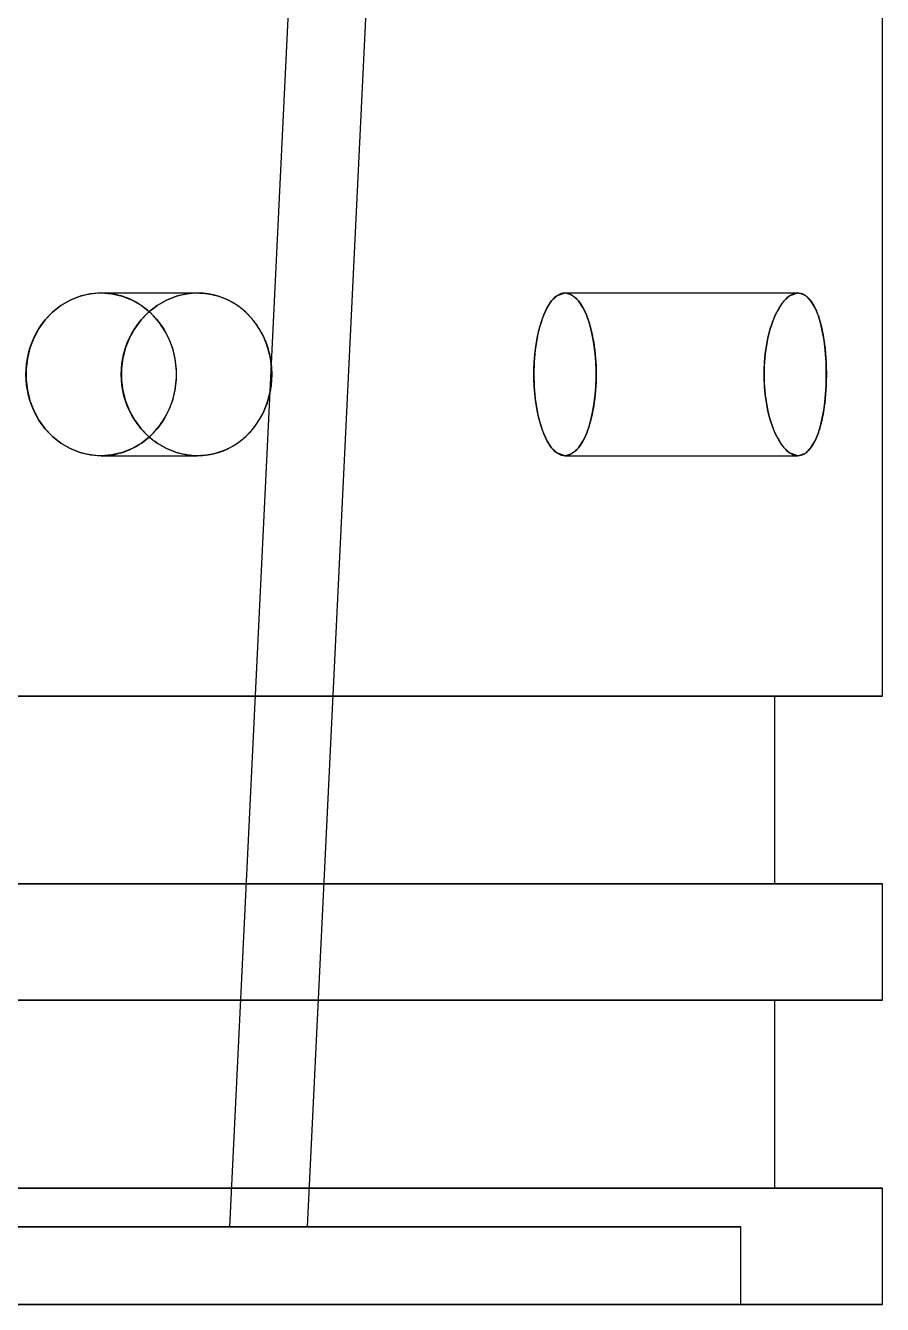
# Model space of a CAD drawing. Header units: millimetres. Extents: x 0 to 278, y -49 to 180.
# Drawn here: x 128.26 to 150.35, y 0 to 33 of the extents above; entities that cross this region are included whole.
import ezdxf

# ---------------------------------------------------------------- set-up
doc = ezdxf.new("R2010")
doc.units = ezdxf.units.MM
doc.layers.add('SIDE_HIDDEN', color=8, linetype='CONTINUOUS')
doc.layers.add('SIDE_VISIBLE', color=7, linetype='Continuous')

msp = doc.modelspace()

# ---------------------------------------------------------------- linework, layer by layer
at = {"layer": 'SIDE_HIDDEN'}
for points in [[(136.116, 56), (133.514, 2)], [(138.119, 56), (135.517, 2)], [(128.267, 24), (128.271, 24.138), (128.284, 24.275), (128.305, 24.412), (128.334, 24.547), (128.372, 24.679), (128.417, 24.81), (128.471, 24.937), (128.533, 25.06), (128.602, 25.179), (128.679, 25.294), (128.764, 25.403), (128.855, 25.506), (128.954, 25.603), (129.059, 25.692), (129.17, 25.774), (129.286, 25.848), (129.408, 25.913), (129.534, 25.969), (129.664, 26.016), (129.797, 26.052), (129.932, 26.079), (130.069, 26.095), (130.207, 26.1)], [(130.207, 26.1), (129.932, 26.079), (129.664, 26.016), (129.408, 25.913), (129.17, 25.774), (128.954, 25.603), (128.764, 25.403), (128.602, 25.179), (128.471, 24.937), (128.372, 24.679), (128.305, 24.412), (128.271, 24.138), (128.271, 23.862), (128.305, 23.588), (128.372, 23.321), (128.471, 23.063), (128.602, 22.821), (128.764, 22.597), (128.954, 22.397), (129.17, 22.226), (129.408, 22.087), (129.664, 21.984), (129.932, 21.921), (130.207, 21.9)], [(131.445, 25.617), (131.4, 25.656), (131.355, 25.693), (131.308, 25.729), (131.26, 25.764), (131.211, 25.797), (131.161, 25.829), (131.11, 25.859), (131.059, 25.887), (131.006, 25.914), (130.952, 25.939), (130.898, 25.962), (130.843, 25.984), (130.788, 26.004), (130.731, 26.022), (130.674, 26.038), (130.617, 26.053), (130.559, 26.065), (130.501, 26.076), (130.443, 26.084), (130.384, 26.091), (130.325, 26.096), (130.266, 26.099), (130.207, 26.1)], [(130.207, 26.1), (130.482, 26.079), (130.751, 26.016), (131.007, 25.913), (131.245, 25.774), (131.461, 25.603), (131.651, 25.403), (131.813, 25.179), (131.944, 24.937), (132.043, 24.679), (132.11, 24.412), (132.143, 24.138), (132.143, 23.862), (132.11, 23.588), (132.043, 23.321), (131.944, 23.063), (131.813, 22.821), (131.651, 22.597), (131.461, 22.397), (131.245, 22.226), (131.007, 22.087), (130.751, 21.984), (130.482, 21.921), (130.207, 21.9)], [(130.207, 26.1), (132.695, 26.1)], [(130.207, 26.1), (132.695, 26.1)], [(130.725, 24), (130.729, 24.139), (130.743, 24.277), (130.764, 24.414), (130.795, 24.55), (130.834, 24.683), (130.881, 24.813), (130.936, 24.941), (131, 25.064), (131.072, 25.183), (131.151, 25.297), (131.237, 25.406), (131.331, 25.508), (131.431, 25.604), (131.537, 25.694), (131.65, 25.775), (131.767, 25.848), (131.89, 25.913), (132.017, 25.969), (132.148, 26.016), (132.282, 26.052), (132.418, 26.079), (132.556, 26.095), (132.695, 26.1)], [(132.978, 26.077), (132.98, 26.077), (132.982, 26.077), (132.984, 26.076), (132.985, 26.076), (132.987, 26.076), (132.989, 26.076), (132.991, 26.075), (132.993, 26.075), (132.994, 26.075), (132.996, 26.074), (132.998, 26.074), (133, 26.074), (133.002, 26.073), (133.004, 26.073), (133.005, 26.073), (133.007, 26.072), (133.009, 26.072), (133.011, 26.072), (133.013, 26.071), (133.014, 26.071), (133.016, 26.071), (133.018, 26.07), (133.02, 26.07)], [(142.168, 26.1), (142.065, 26.083), (141.972, 26.037), (141.891, 25.972), (141.821, 25.895), (141.76, 25.81), (141.707, 25.721), (141.66, 25.628), (141.618, 25.532), (141.581, 25.435), (141.548, 25.336), (141.518, 25.237), (141.492, 25.136), (141.468, 25.034), (141.448, 24.932), (141.43, 24.83), (141.414, 24.727), (141.4, 24.624), (141.389, 24.52), (141.38, 24.416), (141.373, 24.312), (141.368, 24.208), (141.365, 24.104), (141.364, 24)], [(142.168, 21.9), (141.972, 21.963), (141.821, 22.105), (141.707, 22.279), (141.618, 22.468), (141.548, 22.663), (141.492, 22.864), (141.448, 23.068), (141.414, 23.273), (141.389, 23.48), (141.373, 23.688), (141.365, 23.896), (141.365, 24.104), (141.373, 24.312), (141.389, 24.52), (141.414, 24.727), (141.448, 24.932), (141.492, 25.136), (141.548, 25.336), (141.618, 25.532), (141.707, 25.721), (141.821, 25.895), (141.972, 26.037), (142.168, 26.1)], [(142.168, 21.9), (142.363, 21.963), (142.514, 22.105), (142.628, 22.279), (142.717, 22.468), (142.788, 22.663), (142.844, 22.864), (142.888, 23.068), (142.922, 23.273), (142.946, 23.48), (142.962, 23.688), (142.97, 23.896), (142.97, 24.104), (142.962, 24.312), (142.946, 24.52), (142.922, 24.727), (142.888, 24.932), (142.844, 25.136), (142.788, 25.336), (142.717, 25.532), (142.628, 25.721), (142.514, 25.895), (142.363, 26.037), (142.168, 26.1)], [(142.168, 26.1), (142.27, 26.083), (142.363, 26.037), (142.444, 25.972), (142.514, 25.895), (142.575, 25.81), (142.628, 25.721), (142.675, 25.628), (142.717, 25.532), (142.754, 25.435), (142.788, 25.336), (142.817, 25.237), (142.844, 25.136), (142.867, 25.034), (142.888, 24.932), (142.906, 24.83), (142.922, 24.727), (142.935, 24.624), (142.946, 24.52), (142.955, 24.416), (142.962, 24.312), (142.967, 24.208), (142.97, 24.104), (142.971, 24)], [(142.168, 26.1), (148.173, 26.1)], [(142.168, 26.1), (148.173, 26.1)], [(148.173, 21.9), (147.974, 21.962), (147.817, 22.101), (147.693, 22.272), (147.595, 22.458), (147.514, 22.653), (147.45, 22.854), (147.398, 23.058), (147.358, 23.265), (147.328, 23.474), (147.309, 23.684), (147.299, 23.895), (147.299, 24.105), (147.309, 24.316), (147.328, 24.526), (147.358, 24.735), (147.398, 24.942), (147.45, 25.146), (147.514, 25.347), (147.595, 25.542), (147.693, 25.728), (147.817, 25.899), (147.974, 26.038), (148.173, 26.1)], [(148.198, 26.099), (148.204, 26.098), (148.209, 26.098), (148.214, 26.097), (148.219, 26.097), (148.224, 26.096), (148.229, 26.095), (148.234, 26.094), (148.239, 26.093), (148.244, 26.092), (148.249, 26.09), (148.254, 26.089), (148.259, 26.088), (148.264, 26.086), (148.269, 26.085), (148.274, 26.083), (148.279, 26.081), (148.284, 26.08), (148.288, 26.078), (148.293, 26.076), (148.298, 26.074), (148.303, 26.072), (148.307, 26.07), (148.312, 26.067)], [(133.337, 25.98), (133.35, 25.975), (133.362, 25.971), (133.374, 25.966), (133.386, 25.961), (133.398, 25.955), (133.41, 25.95), (133.422, 25.945), (133.434, 25.94), (133.446, 25.934), (133.458, 25.929), (133.47, 25.923), (133.482, 25.917), (133.493, 25.911), (133.505, 25.905), (133.517, 25.899), (133.528, 25.893), (133.54, 25.887), (133.552, 25.881), (133.563, 25.875), (133.575, 25.868), (133.586, 25.862), (133.597, 25.855), (133.609, 25.849)], [(148.5, 25.903), (148.501, 25.902), (148.501, 25.902), (148.501, 25.901), (148.502, 25.901), (148.502, 25.9), (148.502, 25.9), (148.503, 25.899), (148.503, 25.899), (148.503, 25.898), (148.504, 25.898), (148.504, 25.898), (148.505, 25.897), (148.505, 25.897), (148.505, 25.896), (148.506, 25.896), (148.506, 25.895), (148.506, 25.895), (148.507, 25.894), (148.507, 25.894), (148.507, 25.893), (148.508, 25.893), (148.508, 25.892), (148.508, 25.892)], [(133.981, 25.56), (133.99, 25.551), (133.998, 25.542), (134.007, 25.533), (134.016, 25.523), (134.025, 25.514), (134.034, 25.505), (134.042, 25.496), (134.051, 25.486), (134.059, 25.477), (134.068, 25.467), (134.076, 25.458), (134.084, 25.448), (134.093, 25.438), (134.101, 25.429), (134.109, 25.419), (134.117, 25.409), (134.125, 25.399), (134.133, 25.389), (134.141, 25.379), (134.149, 25.369), (134.157, 25.359), (134.164, 25.349), (134.172, 25.339)], [(148.753, 25.327), (148.758, 25.308), (148.763, 25.29), (148.767, 25.271), (148.772, 25.253), (148.776, 25.234), (148.781, 25.216), (148.785, 25.197), (148.789, 25.179), (148.793, 25.16), (148.797, 25.142), (148.801, 25.123), (148.805, 25.104), (148.809, 25.086), (148.812, 25.067), (148.816, 25.048), (148.819, 25.03), (148.823, 25.011), (148.826, 24.992), (148.829, 24.974), (148.832, 24.955), (148.835, 24.936), (148.838, 24.917), (148.841, 24.899)], [(134.397, 24.96), (134.408, 24.936), (134.419, 24.912), (134.429, 24.887), (134.439, 24.863), (134.449, 24.838), (134.458, 24.813), (134.468, 24.788), (134.477, 24.763), (134.485, 24.738), (134.494, 24.713), (134.502, 24.687), (134.509, 24.662), (134.517, 24.636), (134.524, 24.611), (134.531, 24.585), (134.537, 24.559), (134.544, 24.533), (134.55, 24.507), (134.555, 24.481), (134.561, 24.455), (134.566, 24.429), (134.57, 24.403), (134.575, 24.377)], [(148.843, 24.884), (148.848, 24.854), (148.852, 24.824), (148.856, 24.794), (148.86, 24.764), (148.863, 24.734), (148.867, 24.704), (148.87, 24.674), (148.873, 24.645), (148.876, 24.615), (148.879, 24.585), (148.882, 24.555), (148.884, 24.525), (148.887, 24.495), (148.889, 24.465), (148.891, 24.434), (148.893, 24.404), (148.895, 24.374), (148.896, 24.344), (148.898, 24.314), (148.899, 24.284), (148.9, 24.254), (148.901, 24.224), (148.902, 24.194)], [(134.588, 24.284), (134.592, 24.249), (134.595, 24.215), (134.598, 24.18), (134.601, 24.146), (134.603, 24.111), (134.604, 24.077), (134.605, 24.042), (134.605, 24.007), (134.605, 23.973), (134.605, 23.938), (134.603, 23.904), (134.602, 23.869), (134.6, 23.835), (134.597, 23.8), (134.594, 23.766), (134.59, 23.731), (134.586, 23.697), (134.581, 23.663), (134.576, 23.628), (134.57, 23.594), (134.564, 23.56), (134.557, 23.526), (134.55, 23.492)], [(130.207, 21.9), (130.069, 21.905), (129.932, 21.921), (129.797, 21.948), (129.664, 21.984), (129.534, 22.031), (129.408, 22.087), (129.286, 22.152), (129.17, 22.226), (129.059, 22.308), (128.954, 22.397), (128.855, 22.494), (128.764, 22.597), (128.679, 22.706), (128.602, 22.821), (128.533, 22.94), (128.471, 23.063), (128.417, 23.19), (128.372, 23.321), (128.334, 23.453), (128.305, 23.588), (128.284, 23.725), (128.271, 23.862), (128.267, 24)], [(132.695, 21.9), (132.556, 21.905), (132.418, 21.921), (132.282, 21.948), (132.148, 21.984), (132.017, 22.031), (131.89, 22.087), (131.767, 22.152), (131.65, 22.225), (131.537, 22.306), (131.431, 22.396), (131.331, 22.492), (131.237, 22.594), (131.151, 22.703), (131.072, 22.817), (131, 22.936), (130.936, 23.059), (130.881, 23.187), (130.834, 23.317), (130.795, 23.45), (130.764, 23.586), (130.743, 23.723), (130.729, 23.861), (130.725, 24)], [(141.364, 24), (141.365, 23.896), (141.368, 23.792), (141.373, 23.688), (141.38, 23.584), (141.389, 23.48), (141.4, 23.376), (141.414, 23.273), (141.43, 23.17), (141.448, 23.068), (141.468, 22.966), (141.492, 22.864), (141.518, 22.763), (141.548, 22.663), (141.581, 22.565), (141.618, 22.468), (141.66, 22.372), (141.707, 22.279), (141.76, 22.19), (141.821, 22.105), (141.891, 22.028), (141.972, 21.963), (142.065, 21.917), (142.168, 21.9)], [(142.971, 24), (142.97, 23.896), (142.967, 23.792), (142.962, 23.688), (142.955, 23.584), (142.946, 23.48), (142.935, 23.376), (142.922, 23.273), (142.906, 23.17), (142.888, 23.068), (142.867, 22.966), (142.844, 22.864), (142.817, 22.763), (142.788, 22.663), (142.754, 22.565), (142.717, 22.468), (142.675, 22.372), (142.628, 22.279), (142.575, 22.19), (142.514, 22.105), (142.444, 22.028), (142.363, 21.963), (142.27, 21.917), (142.168, 21.9)], [(148.905, 24.032), (148.905, 24.031), (148.905, 24.03), (148.905, 24.028), (148.905, 24.027), (148.905, 24.025), (148.905, 24.024), (148.905, 24.023), (148.905, 24.021), (148.905, 24.02), (148.905, 24.018), (148.905, 24.017), (148.905, 24.016), (148.905, 24.014), (148.905, 24.013), (148.905, 24.011), (148.905, 24.01), (148.905, 24.008), (148.905, 24.007), (148.905, 24.006), (148.905, 24.004), (148.905, 24.003), (148.905, 24.001), (148.905, 24)], [(148.847, 23.141), (148.846, 23.137), (148.846, 23.133), (148.845, 23.13), (148.845, 23.126), (148.844, 23.123), (148.844, 23.119), (148.843, 23.115), (148.843, 23.112), (148.842, 23.108), (148.842, 23.104), (148.841, 23.101), (148.84, 23.097), (148.84, 23.094), (148.839, 23.09), (148.839, 23.086), (148.838, 23.083), (148.838, 23.079), (148.837, 23.075), (148.836, 23.072), (148.836, 23.068), (148.835, 23.065), (148.835, 23.061), (148.834, 23.057)], [(134.339, 22.923), (134.331, 22.909), (134.323, 22.895), (134.316, 22.881), (134.308, 22.868), (134.3, 22.854), (134.292, 22.84), (134.283, 22.827), (134.275, 22.813), (134.267, 22.8), (134.258, 22.786), (134.25, 22.773), (134.241, 22.76), (134.232, 22.746), (134.223, 22.733), (134.214, 22.72), (134.205, 22.707), (134.196, 22.694), (134.187, 22.681), (134.177, 22.668), (134.168, 22.656), (134.158, 22.643), (134.149, 22.631), (134.139, 22.618)], [(134.381, 23.006), (134.38, 23.003), (134.378, 23), (134.377, 22.998), (134.375, 22.995), (134.374, 22.992), (134.373, 22.989), (134.371, 22.986), (134.37, 22.983), (134.368, 22.981), (134.367, 22.978), (134.366, 22.975), (134.364, 22.972), (134.363, 22.969), (134.361, 22.966), (134.36, 22.964), (134.358, 22.961), (134.357, 22.958), (134.355, 22.955), (134.354, 22.952), (134.353, 22.95), (134.351, 22.947), (134.35, 22.944), (134.348, 22.941)], [(134.067, 22.532), (134.067, 22.532), (134.067, 22.532), (134.067, 22.532), (134.067, 22.532), (134.067, 22.532), (134.067, 22.532), (134.067, 22.532), (134.067, 22.532), (134.067, 22.532), (134.066, 22.531), (134.066, 22.531), (134.066, 22.531), (134.066, 22.531), (134.066, 22.531), (134.066, 22.531), (134.066, 22.531), (134.066, 22.531), (134.066, 22.531), (134.066, 22.531), (134.066, 22.53), (134.066, 22.53), (134.065, 22.53), (134.065, 22.53)], [(134.127, 22.603), (134.127, 22.603), (134.127, 22.603), (134.127, 22.603), (134.127, 22.603), (134.127, 22.603), (134.127, 22.603), (134.127, 22.603), (134.127, 22.603), (134.127, 22.603), (134.127, 22.603), (134.126, 22.603), (134.126, 22.602), (134.126, 22.602), (134.126, 22.602), (134.126, 22.602), (134.126, 22.602), (134.126, 22.602), (134.126, 22.602), (134.126, 22.602), (134.126, 22.602), (134.126, 22.602), (134.126, 22.602), (134.126, 22.602)], [(148.764, 22.715), (148.764, 22.715), (148.764, 22.714), (148.764, 22.714), (148.764, 22.714), (148.764, 22.714), (148.764, 22.714), (148.764, 22.714), (148.764, 22.714), (148.764, 22.714), (148.764, 22.714), (148.764, 22.714), (148.764, 22.714), (148.764, 22.714), (148.764, 22.713), (148.764, 22.713), (148.764, 22.713), (148.764, 22.713), (148.763, 22.713), (148.763, 22.713), (148.763, 22.713), (148.763, 22.713), (148.763, 22.713), (148.763, 22.713)], [(130.207, 21.9), (130.266, 21.901), (130.325, 21.904), (130.384, 21.909), (130.443, 21.916), (130.501, 21.924), (130.559, 21.935), (130.617, 21.947), (130.674, 21.962), (130.731, 21.978), (130.788, 21.996), (130.843, 22.016), (130.898, 22.038), (130.952, 22.061), (131.006, 22.086), (131.059, 22.113), (131.11, 22.141), (131.161, 22.171), (131.211, 22.203), (131.26, 22.236), (131.308, 22.271), (131.355, 22.307), (131.4, 22.344), (131.445, 22.383)], [(148.582, 22.224), (148.582, 22.224), (148.581, 22.224), (148.581, 22.224), (148.581, 22.224), (148.581, 22.224), (148.581, 22.223), (148.581, 22.223), (148.581, 22.223), (148.581, 22.223), (148.581, 22.223), (148.581, 22.223), (148.581, 22.223), (148.581, 22.223), (148.581, 22.223), (148.581, 22.223), (148.581, 22.222), (148.581, 22.222), (148.581, 22.222), (148.581, 22.222), (148.58, 22.222), (148.58, 22.222), (148.58, 22.222), (148.58, 22.222)], [(130.207, 21.9), (132.695, 21.9)], [(130.207, 21.9), (132.695, 21.9)], [(133.167, 21.964), (133.147, 21.958), (133.127, 21.953), (133.107, 21.948), (133.087, 21.944), (133.067, 21.939), (133.047, 21.935), (133.026, 21.931), (133.006, 21.927), (132.986, 21.924), (132.966, 21.921), (132.945, 21.918), (132.925, 21.915), (132.904, 21.912), (132.884, 21.91), (132.863, 21.908), (132.843, 21.906), (132.822, 21.905), (132.802, 21.903), (132.781, 21.902), (132.761, 21.901), (132.74, 21.901), (132.72, 21.9), (132.699, 21.9)], [(133.376, 22.035), (133.369, 22.032), (133.363, 22.03), (133.356, 22.027), (133.35, 22.025), (133.344, 22.022), (133.337, 22.02), (133.331, 22.017), (133.324, 22.015), (133.318, 22.012), (133.311, 22.01), (133.305, 22.008), (133.298, 22.005), (133.292, 22.003), (133.285, 22.001), (133.279, 21.998), (133.272, 21.996), (133.266, 21.994), (133.259, 21.992), (133.252, 21.989), (133.246, 21.987), (133.239, 21.985), (133.233, 21.983), (133.226, 21.981)], [(142.168, 21.9), (148.173, 21.9)], [(142.168, 21.9), (148.173, 21.9)], [(148.371, 21.968), (148.364, 21.963), (148.356, 21.958), (148.348, 21.953), (148.34, 21.948), (148.332, 21.943), (148.324, 21.939), (148.316, 21.935), (148.308, 21.931), (148.299, 21.927), (148.291, 21.923), (148.282, 21.92), (148.273, 21.917), (148.264, 21.914), (148.255, 21.911), (148.246, 21.909), (148.237, 21.907), (148.228, 21.905), (148.219, 21.904), (148.21, 21.902), (148.201, 21.901), (148.191, 21.901), (148.182, 21.9), (148.173, 21.9)], [(148.374, 21.97), (148.374, 21.97), (148.374, 21.97), (148.374, 21.97), (148.374, 21.97), (148.374, 21.97), (148.374, 21.97), (148.374, 21.97), (148.374, 21.97), (148.374, 21.97), (148.374, 21.97), (148.374, 21.97), (148.374, 21.97), (148.374, 21.97), (148.374, 21.97), (148.374, 21.97), (148.374, 21.97), (148.374, 21.97), (148.374, 21.97), (148.374, 21.97), (148.374, 21.97), (148.374, 21.97), (148.374, 21.97), (148.374, 21.97)], [(150.35, 15.7), (147.863, 15.7), (145.376, 15.7), (142.889, 15.7), (140.402, 15.7), (137.915, 15.7), (135.428, 15.7), (132.941, 15.7), (130.454, 15.7), (127.967, 15.7), (125.48, 15.7), (122.993, 15.7), (120.507, 15.7), (118.02, 15.7), (115.533, 15.7), (113.046, 15.7), (110.559, 15.7), (108.072, 15.7), (105.585, 15.7), (103.098, 15.7), (100.611, 15.7), (98.124, 15.7), (95.637, 15.7), (93.15, 15.7)], [(147.575, 15.7), (145.329, 15.7), (143.084, 15.7), (140.838, 15.7), (138.592, 15.7), (136.347, 15.7), (134.101, 15.7), (131.855, 15.7), (129.61, 15.7), (127.364, 15.7), (125.118, 15.7), (122.873, 15.7), (120.627, 15.7), (118.382, 15.7), (116.136, 15.7), (113.89, 15.7), (111.645, 15.7), (109.399, 15.7), (107.153, 15.7), (104.908, 15.7), (102.662, 15.7), (100.416, 15.7), (98.171, 15.7), (95.925, 15.7)], [(121.75, 15.7), (122.873, 15.7), (123.996, 15.7), (125.118, 15.7), (126.241, 15.7), (127.364, 15.7), (128.487, 15.7), (129.61, 15.7), (130.733, 15.7), (131.855, 15.7), (132.978, 15.7), (134.101, 15.7), (135.224, 15.7), (136.347, 15.7), (137.47, 15.7), (138.592, 15.7), (139.715, 15.7), (140.838, 15.7), (141.961, 15.7), (143.084, 15.7), (144.207, 15.7), (145.329, 15.7), (146.452, 15.7), (147.575, 15.7)], [(150.35, 10.85), (147.863, 10.85), (145.376, 10.85), (142.889, 10.85), (140.402, 10.85), (137.915, 10.85), (135.428, 10.85), (132.941, 10.85), (130.454, 10.85), (127.967, 10.85), (125.48, 10.85), (122.993, 10.85), (120.507, 10.85), (118.02, 10.85), (115.533, 10.85), (113.046, 10.85), (110.559, 10.85), (108.072, 10.85), (105.585, 10.85), (103.098, 10.85), (100.611, 10.85), (98.124, 10.85), (95.637, 10.85), (93.15, 10.85)], [(147.575, 10.85), (145.329, 10.85), (143.084, 10.85), (140.838, 10.85), (138.592, 10.85), (136.347, 10.85), (134.101, 10.85), (131.855, 10.85), (129.61, 10.85), (127.364, 10.85), (125.118, 10.85), (122.873, 10.85), (120.627, 10.85), (118.382, 10.85), (116.136, 10.85), (113.89, 10.85), (111.645, 10.85), (109.399, 10.85), (107.153, 10.85), (104.908, 10.85), (102.662, 10.85), (100.416, 10.85), (98.171, 10.85), (95.925, 10.85)], [(121.75, 10.85), (122.873, 10.85), (123.996, 10.85), (125.118, 10.85), (126.241, 10.85), (127.364, 10.85), (128.487, 10.85), (129.61, 10.85), (130.733, 10.85), (131.855, 10.85), (132.978, 10.85), (134.101, 10.85), (135.224, 10.85), (136.347, 10.85), (137.47, 10.85), (138.592, 10.85), (139.715, 10.85), (140.838, 10.85), (141.961, 10.85), (143.084, 10.85), (144.207, 10.85), (145.329, 10.85), (146.452, 10.85), (147.575, 10.85)], [(150.35, 7.85), (147.863, 7.85), (145.376, 7.85), (142.889, 7.85), (140.402, 7.85), (137.915, 7.85), (135.428, 7.85), (132.941, 7.85), (130.454, 7.85), (127.967, 7.85), (125.48, 7.85), (122.993, 7.85), (120.507, 7.85), (118.02, 7.85), (115.533, 7.85), (113.046, 7.85), (110.559, 7.85), (108.072, 7.85), (105.585, 7.85), (103.098, 7.85), (100.611, 7.85), (98.124, 7.85), (95.637, 7.85), (93.15, 7.85)], [(147.575, 7.85), (145.329, 7.85), (143.084, 7.85), (140.838, 7.85), (138.592, 7.85), (136.347, 7.85), (134.101, 7.85), (131.855, 7.85), (129.61, 7.85), (127.364, 7.85), (125.118, 7.85), (122.873, 7.85), (120.627, 7.85), (118.382, 7.85), (116.136, 7.85), (113.89, 7.85), (111.645, 7.85), (109.399, 7.85), (107.153, 7.85), (104.908, 7.85), (102.662, 7.85), (100.416, 7.85), (98.171, 7.85), (95.925, 7.85)], [(121.75, 7.85), (122.873, 7.85), (123.996, 7.85), (125.118, 7.85), (126.241, 7.85), (127.364, 7.85), (128.487, 7.85), (129.61, 7.85), (130.733, 7.85), (131.855, 7.85), (132.978, 7.85), (134.101, 7.85), (135.224, 7.85), (136.347, 7.85), (137.47, 7.85), (138.592, 7.85), (139.715, 7.85), (140.838, 7.85), (141.961, 7.85), (143.084, 7.85), (144.207, 7.85), (145.329, 7.85), (146.452, 7.85), (147.575, 7.85)], [(150.35, 3), (147.863, 3), (145.376, 3), (142.889, 3), (140.402, 3), (137.915, 3), (135.428, 3), (132.941, 3), (130.454, 3), (127.967, 3), (125.48, 3), (122.993, 3), (120.507, 3), (118.02, 3), (115.533, 3), (113.046, 3), (110.559, 3), (108.072, 3), (105.585, 3), (103.098, 3), (100.611, 3), (98.124, 3), (95.637, 3), (93.15, 3)], [(147.575, 3), (145.329, 3), (143.084, 3), (140.838, 3), (138.592, 3), (136.347, 3), (134.101, 3), (131.855, 3), (129.61, 3), (127.364, 3), (125.118, 3), (122.873, 3), (120.627, 3), (118.382, 3), (116.136, 3), (113.89, 3), (111.645, 3), (109.399, 3), (107.153, 3), (104.908, 3), (102.662, 3), (100.416, 3), (98.171, 3), (95.925, 3)], [(121.75, 3), (122.873, 3), (123.996, 3), (125.118, 3), (126.241, 3), (127.364, 3), (128.487, 3), (129.61, 3), (130.733, 3), (131.855, 3), (132.978, 3), (134.101, 3), (135.224, 3), (136.347, 3), (137.47, 3), (138.592, 3), (139.715, 3), (140.838, 3), (141.961, 3), (143.084, 3), (144.207, 3), (145.329, 3), (146.452, 3), (147.575, 3)], [(146.7, 2), (144.53, 2), (142.361, 2), (140.191, 2), (138.022, 2), (135.852, 2), (133.683, 2), (131.513, 2), (129.343, 2), (127.174, 2), (125.004, 2), (122.835, 2), (120.665, 2), (118.496, 2), (116.326, 2), (114.157, 2), (111.987, 2), (109.817, 2), (107.648, 2), (105.478, 2), (103.309, 2), (101.139, 2), (98.97, 2), (96.8, 2)], [(121.75, 2), (122.835, 2), (123.92, 2), (125.004, 2), (126.089, 2), (127.174, 2), (128.259, 2), (129.343, 2), (130.428, 2), (131.513, 2), (132.598, 2), (133.683, 2), (134.767, 2), (135.852, 2), (136.937, 2), (138.022, 2), (139.107, 2), (140.191, 2), (141.276, 2), (142.361, 2), (143.446, 2), (144.53, 2), (145.615, 2), (146.7, 2)], [(134.519, 2), (134.475, 2), (134.431, 2), (134.388, 2), (134.344, 2), (134.3, 2), (134.257, 2), (134.213, 2), (134.169, 2), (134.126, 2), (134.082, 2), (134.038, 2), (133.995, 2), (133.951, 2), (133.907, 2), (133.864, 2), (133.82, 2), (133.776, 2), (133.733, 2), (133.689, 2), (133.645, 2), (133.602, 2), (133.558, 2), (133.514, 2)], [(133.514, 2), (133.602, 2), (133.689, 2), (133.776, 2), (133.863, 2), (133.95, 2), (134.037, 2), (134.124, 2), (134.211, 2), (134.298, 2), (134.385, 2), (134.472, 2), (134.559, 2), (134.646, 2), (134.733, 2), (134.82, 2), (134.907, 2), (134.994, 2), (135.081, 2), (135.169, 2), (135.256, 2), (135.343, 2), (135.43, 2), (135.517, 2)], [(135.517, 2), (135.473, 2), (135.43, 2), (135.387, 2), (135.343, 2), (135.3, 2), (135.256, 2), (135.213, 2), (135.17, 2), (135.126, 2), (135.083, 2), (135.039, 2), (134.996, 2), (134.953, 2), (134.909, 2), (134.866, 2), (134.822, 2), (134.779, 2), (134.736, 2), (134.692, 2), (134.649, 2), (134.605, 2), (134.562, 2), (134.519, 2)], [(146.7, 0), (146.7, 2)], [(150.35, 0), (147.863, 0), (145.376, 0), (142.889, 0), (140.402, 0), (137.915, 0), (135.428, 0), (132.941, 0), (130.454, 0), (127.967, 0), (125.48, 0), (122.993, 0), (120.507, 0), (118.02, 0), (115.533, 0), (113.046, 0), (110.559, 0), (108.072, 0), (105.585, 0), (103.098, 0), (100.611, 0), (98.124, 0), (95.637, 0), (93.15, 0)], [(146.7, 0), (144.53, 0), (142.361, 0), (140.191, 0), (138.022, 0), (135.852, 0), (133.683, 0), (131.513, 0), (129.343, 0), (127.174, 0), (125.004, 0), (122.835, 0), (120.665, 0), (118.496, 0), (116.326, 0), (114.157, 0), (111.987, 0), (109.817, 0), (107.648, 0), (105.478, 0), (103.309, 0), (101.139, 0), (98.97, 0), (96.8, 0)], [(121.75, 0), (122.835, 0), (123.92, 0), (125.004, 0), (126.089, 0), (127.174, 0), (128.259, 0), (129.343, 0), (130.428, 0), (131.513, 0), (132.598, 0), (133.683, 0), (134.767, 0), (135.852, 0), (136.937, 0), (138.022, 0), (139.107, 0), (140.191, 0), (141.276, 0), (142.361, 0), (143.446, 0), (144.53, 0), (145.615, 0), (146.7, 0)]]:
    msp.add_lwpolyline(points, dxfattribs=at)
at = {"layer": 'SIDE_VISIBLE'}
for points in [[(150.35, 15.7), (150.35, 38)], [(132.695, 26.1), (132.418, 26.079), (132.148, 26.016), (131.89, 25.913), (131.65, 25.775), (131.431, 25.604), (131.237, 25.406), (131.072, 25.183), (130.936, 24.941), (130.834, 24.683), (130.764, 24.414), (130.729, 24.139), (130.729, 23.861), (130.764, 23.586), (130.834, 23.317), (130.936, 23.059), (131.072, 22.817), (131.237, 22.594), (131.431, 22.396), (131.65, 22.225), (131.89, 22.087), (132.148, 21.984), (132.418, 21.921), (132.695, 21.9)], [(134.605, 24), (134.601, 24.137), (134.589, 24.274), (134.569, 24.409), (134.541, 24.544), (134.505, 24.676), (134.461, 24.806), (134.409, 24.933), (134.349, 25.056), (134.282, 25.176), (134.207, 25.291), (134.124, 25.4), (134.035, 25.504), (133.938, 25.601), (133.834, 25.691), (133.725, 25.774), (133.61, 25.848), (133.489, 25.914), (133.364, 25.97), (133.235, 26.016), (133.103, 26.053), (132.968, 26.079), (132.832, 26.095), (132.695, 26.1)], [(132.695, 26.1), (132.707, 26.1), (132.719, 26.1), (132.732, 26.1), (132.744, 26.099), (132.757, 26.099), (132.769, 26.098), (132.781, 26.098), (132.794, 26.097), (132.806, 26.097), (132.818, 26.096), (132.831, 26.095), (132.843, 26.094), (132.855, 26.093), (132.868, 26.092), (132.88, 26.09), (132.892, 26.089), (132.905, 26.088), (132.917, 26.086), (132.929, 26.085), (132.941, 26.083), (132.954, 26.081), (132.966, 26.079), (132.978, 26.077)], [(132.695, 26.1), (132.695, 26.1)], [(133.02, 26.07), (133.034, 26.067), (133.048, 26.065), (133.062, 26.062), (133.076, 26.059), (133.09, 26.056), (133.104, 26.052), (133.118, 26.049), (133.132, 26.046), (133.146, 26.042), (133.16, 26.038), (133.174, 26.034), (133.188, 26.031), (133.201, 26.027), (133.215, 26.022), (133.229, 26.018), (133.243, 26.014), (133.256, 26.009), (133.27, 26.005), (133.283, 26), (133.297, 25.995), (133.31, 25.99), (133.324, 25.985), (133.337, 25.98)], [(148.173, 26.1), (148.069, 26.083), (147.974, 26.038), (147.89, 25.974), (147.817, 25.899), (147.751, 25.816), (147.693, 25.728), (147.641, 25.636), (147.595, 25.542), (147.552, 25.445), (147.514, 25.347), (147.48, 25.247), (147.45, 25.146), (147.422, 25.044), (147.398, 24.942), (147.376, 24.839), (147.358, 24.735), (147.342, 24.631), (147.328, 24.526), (147.317, 24.421), (147.309, 24.316), (147.303, 24.211), (147.299, 24.105), (147.298, 24)], [(148.173, 21.9), (148.365, 21.964), (148.509, 22.11), (148.614, 22.287), (148.692, 22.477), (148.753, 22.674), (148.801, 22.874), (148.837, 23.077), (148.865, 23.281), (148.885, 23.486), (148.898, 23.691), (148.904, 23.897), (148.904, 24.103), (148.898, 24.309), (148.885, 24.514), (148.865, 24.719), (148.837, 24.923), (148.801, 25.126), (148.753, 25.326), (148.692, 25.523), (148.614, 25.713), (148.509, 25.89), (148.365, 26.036), (148.173, 26.1)], [(148.173, 26.1), (148.174, 26.1), (148.175, 26.1), (148.176, 26.1), (148.177, 26.1), (148.179, 26.1), (148.18, 26.1), (148.181, 26.1), (148.182, 26.1), (148.183, 26.1), (148.184, 26.1), (148.185, 26.1), (148.186, 26.1), (148.187, 26.1), (148.189, 26.1), (148.19, 26.1), (148.191, 26.099), (148.192, 26.099), (148.193, 26.099), (148.194, 26.099), (148.195, 26.099), (148.196, 26.099), (148.197, 26.099), (148.198, 26.099)], [(133.609, 25.849), (133.626, 25.838), (133.644, 25.827), (133.661, 25.816), (133.678, 25.805), (133.696, 25.794), (133.713, 25.782), (133.729, 25.771), (133.746, 25.759), (133.763, 25.747), (133.779, 25.734), (133.796, 25.722), (133.812, 25.709), (133.828, 25.697), (133.844, 25.684), (133.86, 25.671), (133.875, 25.657), (133.891, 25.644), (133.906, 25.63), (133.921, 25.616), (133.936, 25.603), (133.951, 25.588), (133.966, 25.574), (133.981, 25.56)], [(148.312, 26.067), (148.322, 26.062), (148.331, 26.057), (148.341, 26.052), (148.35, 26.046), (148.36, 26.04), (148.369, 26.034), (148.378, 26.027), (148.386, 26.021), (148.395, 26.014), (148.403, 26.007), (148.412, 26), (148.42, 25.992), (148.428, 25.985), (148.436, 25.977), (148.443, 25.969), (148.451, 25.961), (148.458, 25.953), (148.466, 25.945), (148.473, 25.937), (148.48, 25.928), (148.487, 25.92), (148.494, 25.911), (148.5, 25.903)], [(148.508, 25.892), (148.524, 25.87), (148.539, 25.848), (148.553, 25.825), (148.567, 25.802), (148.58, 25.778), (148.593, 25.755), (148.605, 25.731), (148.617, 25.706), (148.629, 25.682), (148.64, 25.657), (148.65, 25.633), (148.66, 25.608), (148.67, 25.583), (148.68, 25.558), (148.689, 25.532), (148.698, 25.507), (148.707, 25.481), (148.715, 25.456), (148.723, 25.43), (148.731, 25.404), (148.739, 25.378), (148.746, 25.353), (148.753, 25.327)], [(132.147, 24), (132.146, 24.079), (132.142, 24.158), (132.135, 24.236), (132.126, 24.315), (132.113, 24.393), (132.098, 24.47), (132.08, 24.547), (132.06, 24.623), (132.037, 24.699), (132.011, 24.773), (131.983, 24.847), (131.952, 24.92), (131.918, 24.991), (131.882, 25.061), (131.843, 25.13), (131.801, 25.197), (131.758, 25.263), (131.711, 25.327), (131.663, 25.389), (131.612, 25.449), (131.558, 25.507), (131.503, 25.563), (131.445, 25.617)], [(134.172, 25.339), (134.183, 25.323), (134.195, 25.308), (134.206, 25.292), (134.217, 25.276), (134.228, 25.261), (134.238, 25.245), (134.249, 25.229), (134.259, 25.213), (134.269, 25.196), (134.279, 25.18), (134.289, 25.164), (134.299, 25.147), (134.309, 25.131), (134.318, 25.114), (134.328, 25.097), (134.337, 25.08), (134.346, 25.063), (134.355, 25.046), (134.363, 25.029), (134.372, 25.012), (134.38, 24.995), (134.389, 24.978), (134.397, 24.96)], [(148.841, 24.899), (148.841, 24.898), (148.841, 24.897), (148.841, 24.897), (148.841, 24.896), (148.842, 24.895), (148.842, 24.895), (148.842, 24.894), (148.842, 24.893), (148.842, 24.893), (148.842, 24.892), (148.842, 24.891), (148.842, 24.891), (148.842, 24.89), (148.842, 24.889), (148.843, 24.889), (148.843, 24.888), (148.843, 24.887), (148.843, 24.887), (148.843, 24.886), (148.843, 24.885), (148.843, 24.885), (148.843, 24.884), (148.843, 24.884)], [(134.575, 24.377), (134.576, 24.373), (134.576, 24.369), (134.577, 24.364), (134.577, 24.36), (134.578, 24.356), (134.579, 24.352), (134.579, 24.348), (134.58, 24.344), (134.58, 24.34), (134.581, 24.336), (134.582, 24.332), (134.582, 24.328), (134.583, 24.324), (134.583, 24.32), (134.584, 24.316), (134.584, 24.312), (134.585, 24.308), (134.586, 24.304), (134.586, 24.3), (134.587, 24.296), (134.587, 24.292), (134.588, 24.288), (134.588, 24.284)], [(148.902, 24.194), (148.903, 24.187), (148.903, 24.18), (148.903, 24.173), (148.903, 24.166), (148.903, 24.159), (148.904, 24.152), (148.904, 24.145), (148.904, 24.138), (148.904, 24.131), (148.904, 24.124), (148.904, 24.117), (148.904, 24.11), (148.904, 24.103), (148.905, 24.096), (148.905, 24.089), (148.905, 24.082), (148.905, 24.075), (148.905, 24.068), (148.905, 24.061), (148.905, 24.053), (148.905, 24.046), (148.905, 24.039), (148.905, 24.032)], [(131.445, 22.383), (131.503, 22.437), (131.558, 22.493), (131.612, 22.551), (131.663, 22.611), (131.711, 22.673), (131.758, 22.737), (131.801, 22.803), (131.843, 22.87), (131.882, 22.939), (131.918, 23.009), (131.952, 23.08), (131.983, 23.153), (132.011, 23.227), (132.037, 23.301), (132.06, 23.377), (132.08, 23.453), (132.098, 23.53), (132.113, 23.607), (132.126, 23.685), (132.135, 23.764), (132.142, 23.842), (132.146, 23.921), (132.147, 24)], [(132.695, 21.9), (132.832, 21.905), (132.968, 21.921), (133.103, 21.947), (133.235, 21.984), (133.364, 22.03), (133.489, 22.086), (133.61, 22.152), (133.725, 22.226), (133.834, 22.309), (133.938, 22.399), (134.035, 22.496), (134.124, 22.6), (134.207, 22.709), (134.282, 22.824), (134.349, 22.944), (134.409, 23.067), (134.461, 23.194), (134.505, 23.324), (134.541, 23.456), (134.569, 23.591), (134.589, 23.726), (134.601, 23.863), (134.605, 24)], [(147.298, 24), (147.299, 23.895), (147.303, 23.789), (147.309, 23.684), (147.317, 23.579), (147.328, 23.474), (147.342, 23.369), (147.358, 23.265), (147.376, 23.161), (147.398, 23.058), (147.422, 22.956), (147.45, 22.854), (147.48, 22.753), (147.514, 22.653), (147.552, 22.555), (147.595, 22.458), (147.641, 22.364), (147.693, 22.272), (147.751, 22.184), (147.817, 22.101), (147.89, 22.026), (147.974, 21.962), (148.069, 21.917), (148.173, 21.9)], [(148.905, 24), (148.905, 23.963), (148.905, 23.925), (148.904, 23.888), (148.904, 23.85), (148.903, 23.813), (148.901, 23.775), (148.9, 23.738), (148.898, 23.7), (148.897, 23.663), (148.895, 23.625), (148.892, 23.588), (148.89, 23.551), (148.887, 23.513), (148.884, 23.476), (148.881, 23.439), (148.878, 23.401), (148.874, 23.364), (148.87, 23.327), (148.866, 23.289), (148.862, 23.252), (148.857, 23.215), (148.852, 23.178), (148.847, 23.141)], [(134.55, 23.492), (134.545, 23.471), (134.539, 23.449), (134.534, 23.427), (134.528, 23.405), (134.522, 23.384), (134.516, 23.362), (134.51, 23.341), (134.504, 23.319), (134.497, 23.298), (134.49, 23.276), (134.483, 23.255), (134.476, 23.234), (134.468, 23.213), (134.46, 23.192), (134.452, 23.171), (134.444, 23.15), (134.436, 23.129), (134.427, 23.108), (134.418, 23.088), (134.409, 23.067), (134.4, 23.047), (134.391, 23.026), (134.381, 23.006)], [(134.348, 22.941), (134.348, 22.94), (134.347, 22.94), (134.347, 22.939), (134.347, 22.938), (134.346, 22.937), (134.346, 22.936), (134.345, 22.936), (134.345, 22.935), (134.344, 22.934), (134.344, 22.933), (134.344, 22.932), (134.343, 22.932), (134.343, 22.931), (134.342, 22.93), (134.342, 22.929), (134.342, 22.929), (134.341, 22.928), (134.341, 22.927), (134.34, 22.926), (134.34, 22.925), (134.339, 22.925), (134.339, 22.924), (134.339, 22.923)], [(148.834, 23.057), (148.832, 23.042), (148.829, 23.027), (148.827, 23.012), (148.824, 22.997), (148.821, 22.982), (148.819, 22.967), (148.816, 22.952), (148.813, 22.937), (148.81, 22.923), (148.807, 22.908), (148.804, 22.893), (148.801, 22.878), (148.798, 22.863), (148.795, 22.848), (148.792, 22.833), (148.789, 22.818), (148.785, 22.803), (148.782, 22.789), (148.778, 22.774), (148.775, 22.759), (148.771, 22.744), (148.768, 22.729), (148.764, 22.715)], [(134.065, 22.53), (134.04, 22.503), (134.015, 22.475), (133.989, 22.449), (133.963, 22.422), (133.936, 22.397), (133.908, 22.372), (133.88, 22.347), (133.852, 22.323), (133.823, 22.299), (133.794, 22.276), (133.764, 22.254), (133.734, 22.232), (133.703, 22.211), (133.672, 22.191), (133.64, 22.171), (133.609, 22.151), (133.576, 22.133), (133.544, 22.115), (133.511, 22.097), (133.477, 22.081), (133.444, 22.065), (133.41, 22.05), (133.376, 22.035)], [(134.126, 22.602), (134.124, 22.599), (134.121, 22.596), (134.119, 22.593), (134.116, 22.59), (134.114, 22.587), (134.111, 22.584), (134.109, 22.581), (134.106, 22.577), (134.103, 22.574), (134.101, 22.571), (134.098, 22.568), (134.096, 22.565), (134.093, 22.562), (134.091, 22.559), (134.088, 22.556), (134.086, 22.553), (134.083, 22.55), (134.08, 22.547), (134.078, 22.544), (134.075, 22.541), (134.073, 22.538), (134.07, 22.535), (134.067, 22.532)], [(134.139, 22.618), (134.138, 22.617), (134.138, 22.617), (134.137, 22.616), (134.137, 22.615), (134.136, 22.615), (134.136, 22.614), (134.135, 22.613), (134.135, 22.613), (134.134, 22.612), (134.134, 22.611), (134.133, 22.611), (134.133, 22.61), (134.132, 22.61), (134.132, 22.609), (134.131, 22.608), (134.131, 22.608), (134.13, 22.607), (134.129, 22.606), (134.129, 22.606), (134.128, 22.605), (134.128, 22.604), (134.127, 22.604), (134.127, 22.603)], [(148.763, 22.713), (148.758, 22.691), (148.752, 22.669), (148.746, 22.647), (148.74, 22.625), (148.733, 22.603), (148.727, 22.581), (148.72, 22.56), (148.713, 22.538), (148.706, 22.516), (148.699, 22.495), (148.691, 22.473), (148.683, 22.452), (148.676, 22.431), (148.667, 22.41), (148.659, 22.388), (148.65, 22.367), (148.641, 22.347), (148.632, 22.326), (148.623, 22.305), (148.613, 22.285), (148.603, 22.264), (148.592, 22.244), (148.582, 22.224)], [(148.58, 22.222), (148.573, 22.209), (148.566, 22.197), (148.559, 22.185), (148.552, 22.172), (148.544, 22.16), (148.536, 22.148), (148.528, 22.136), (148.52, 22.125), (148.512, 22.113), (148.503, 22.102), (148.495, 22.09), (148.486, 22.079), (148.477, 22.068), (148.468, 22.057), (148.458, 22.046), (148.448, 22.036), (148.438, 22.026), (148.428, 22.016), (148.418, 22.006), (148.407, 21.996), (148.396, 21.987), (148.385, 21.978), (148.374, 21.97)], [(132.699, 21.9), (132.699, 21.9), (132.699, 21.9), (132.698, 21.9), (132.698, 21.9), (132.698, 21.9), (132.698, 21.9), (132.698, 21.9), (132.698, 21.9), (132.697, 21.9), (132.697, 21.9), (132.697, 21.9), (132.697, 21.9), (132.697, 21.9), (132.696, 21.9), (132.696, 21.9), (132.696, 21.9), (132.696, 21.9), (132.696, 21.9), (132.695, 21.9), (132.695, 21.9), (132.695, 21.9), (132.695, 21.9), (132.695, 21.9)], [(132.695, 21.9), (132.695, 21.9)], [(133.226, 21.981), (133.223, 21.98), (133.221, 21.979), (133.218, 21.979), (133.216, 21.978), (133.213, 21.977), (133.211, 21.976), (133.208, 21.975), (133.205, 21.975), (133.203, 21.974), (133.2, 21.973), (133.198, 21.972), (133.195, 21.972), (133.193, 21.971), (133.19, 21.97), (133.187, 21.969), (133.185, 21.969), (133.182, 21.968), (133.18, 21.967), (133.177, 21.966), (133.175, 21.966), (133.172, 21.965), (133.169, 21.964), (133.167, 21.964)], [(148.374, 21.97), (148.373, 21.97), (148.373, 21.969), (148.373, 21.969), (148.373, 21.969), (148.373, 21.969), (148.373, 21.969), (148.373, 21.969), (148.373, 21.969), (148.373, 21.969), (148.373, 21.969), (148.373, 21.969), (148.372, 21.969), (148.372, 21.969), (148.372, 21.969), (148.372, 21.969), (148.372, 21.969), (148.372, 21.969), (148.372, 21.968), (148.372, 21.968), (148.372, 21.968), (148.372, 21.968), (148.372, 21.968), (148.371, 21.968)], [(121.75, 15.7), (122.993, 15.7), (124.237, 15.7), (125.48, 15.7), (126.724, 15.7), (127.967, 15.7), (129.211, 15.7), (130.454, 15.7), (131.698, 15.7), (132.941, 15.7), (134.185, 15.7), (135.428, 15.7), (136.672, 15.7), (137.915, 15.7), (139.159, 15.7), (140.402, 15.7), (141.646, 15.7), (142.889, 15.7), (144.133, 15.7), (145.376, 15.7), (146.62, 15.7), (147.863, 15.7), (149.107, 15.7), (150.35, 15.7)], [(147.575, 10.85), (147.575, 15.7)], [(121.75, 10.85), (122.993, 10.85), (124.237, 10.85), (125.48, 10.85), (126.724, 10.85), (127.967, 10.85), (129.211, 10.85), (130.454, 10.85), (131.698, 10.85), (132.941, 10.85), (134.185, 10.85), (135.428, 10.85), (136.672, 10.85), (137.915, 10.85), (139.159, 10.85), (140.402, 10.85), (141.646, 10.85), (142.889, 10.85), (144.133, 10.85), (145.376, 10.85), (146.62, 10.85), (147.863, 10.85), (149.107, 10.85), (150.35, 10.85)], [(150.35, 7.85), (150.35, 10.85)], [(121.75, 7.85), (122.993, 7.85), (124.237, 7.85), (125.48, 7.85), (126.724, 7.85), (127.967, 7.85), (129.211, 7.85), (130.454, 7.85), (131.698, 7.85), (132.941, 7.85), (134.185, 7.85), (135.428, 7.85), (136.672, 7.85), (137.915, 7.85), (139.159, 7.85), (140.402, 7.85), (141.646, 7.85), (142.889, 7.85), (144.133, 7.85), (145.376, 7.85), (146.62, 7.85), (147.863, 7.85), (149.107, 7.85), (150.35, 7.85)], [(147.575, 3), (147.575, 7.85)], [(121.75, 3), (122.993, 3), (124.237, 3), (125.48, 3), (126.724, 3), (127.967, 3), (129.211, 3), (130.454, 3), (131.698, 3), (132.941, 3), (134.185, 3), (135.428, 3), (136.672, 3), (137.915, 3), (139.159, 3), (140.402, 3), (141.646, 3), (142.889, 3), (144.133, 3), (145.376, 3), (146.62, 3), (147.863, 3), (149.107, 3), (150.35, 3)], [(150.35, 0), (150.35, 3)], [(121.75, 0), (122.993, 0), (124.237, 0), (125.48, 0), (126.724, 0), (127.967, 0), (129.211, 0), (130.454, 0), (131.698, 0), (132.941, 0), (134.185, 0), (135.428, 0), (136.672, 0), (137.915, 0), (139.159, 0), (140.402, 0), (141.646, 0), (142.889, 0), (144.133, 0), (145.376, 0), (146.62, 0), (147.863, 0), (149.107, 0), (150.35, 0)]]:
    msp.add_lwpolyline(points, dxfattribs=at)

doc.saveas('drawing.dxf')
